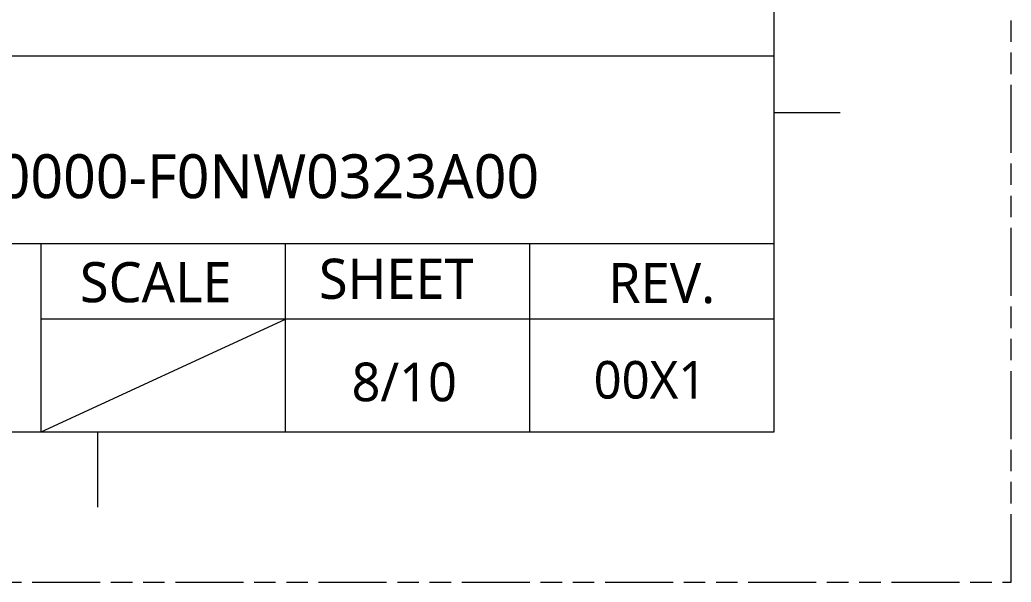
# Model space of a CAD drawing. Extents: x 2864 to 3941, y 2420 to 3182.
# Drawn here: x 3802.7 to 3941.2, y 2420.4 to 2499 of the extents above; entities that cross this region are included whole.
import ezdxf

# ---------------------------------------------------------------- set-up
doc = ezdxf.new("R2010")
doc.units = 0
doc.linetypes.add('PHANTOM', pattern=[29.5, 9.5, -1.5, 3, -1.5, 3, -1.5, 9.5])
doc.layers.get('0').update_dxf_attribs({"lineweight": 0})
doc.layers.add('0PAPERF', color=2, linetype='PHANTOM', lineweight=0, plot=False)
doc.layers.add('OUTLINE', color=1, linetype='Continuous')
doc.layers.add('備註', color=1, linetype='Continuous', lineweight=0)
doc.styles.get("Standard").update_dxf_attribs({"font": 'simplex.shx', "height": 2.7})

msp = doc.modelspace()

# ---------------------------------------------------------------- linework, layer by layer
at = {"lineweight": 0}
for p, q in [((3908.06702, 2441.38617), (3908.06702, 3142.38933)), ((3908.06702, 2486.01933), (3917.2562, 2486.01933)), ((3908.06702, 2467.64097), (3742.66178, 2467.64097)), ((3805.6733, 2441.38617), (3805.6733, 2467.64097)), ((3839.80454, 2441.38617), (3839.80454, 2467.64097)), ((3873.93578, 2441.38617), (3873.93578, 2467.64097)), ((3908.06702, 2457.13905), (3805.6733, 2457.13905)), ((3805.6733, 2441.38617), (3839.80454, 2457.13905)), ((2894.63174, 2441.38617), (3908.06702, 2441.38617)), ((3813.54974, 2441.38617), (3813.54974, 2430.88425))]:
    msp.add_line(p, q, dxfattribs=at)
at = {"color": 0, "lineweight": 0}
msp.add_line((3908.06702, 2493.89577), (3614.01326, 2493.89577), dxfattribs=at)
at = {"layer": '0PAPERF'}
for p, q in [((3908.06702, 2441.38617), (3908.06702, 3124.92558)), ((2941.45782, 2441.38617), (3908.06702, 2441.38617))]:
    msp.add_line(p, q, dxfattribs=at)
at = {"layer": '備註', "color": 2, "linetype": 'PHANTOM', "lineweight": 0}
for p, q in [((3941.15578, 2420.38233), (3941.15578, 3181.78733)), ((2864.43501, 2420.38233), (3941.15578, 2420.38233))]:
    msp.add_line(p, q, dxfattribs=at)

# ---------------------------------------------------------------- texts
at = {"color": 0}
for s, insert, char_height, width, attachment_point in [('{\\fMicrosoft JhengHei|b0|i0|c136|p18;\\C256;A12-0000-F0NW0323A00}', (3829.01534, 2477.05772), 6.1364691, 103.6298742, 5), ('{\\fMicrosoft JhengHei|b0|i0|c136|p0;SHEET}', (3844.48435, 2465.58277), 5.6087044, 28.5596404, 1), ('{\\fMicrosoft JhengHei|b0|i0|c136|p0;\\H1.244111x;SCALE} ', (3811.10236, 2465.10471), 4.5082031, 26.0756827, 1), ('{\\fMicrosoft JhengHei|b0|i0|c136|p0;REV.}', (3884.87337, 2464.99573), 5.6087044, 28.5596404, 1), ('{\\fMicrosoft JhengHei|b0|i0|c136|p0;8/10}', (3849.04372, 2451.06719), 5.4098437, 28.5596404, 1)]:
    msp.add_mtext(s, dxfattribs=dict(at, insert=insert, char_height=char_height, width=width, attachment_point=attachment_point))
at = {"layer": 'OUTLINE', "linetype": 'Continuous', "lineweight": 0, "insert": (3882.8461, 2451.28488), "char_height": 5.25, "width": 12.7254831, "attachment_point": 1}
msp.add_mtext('{\\fMicrosoft JhengHei|b0|i0|c136|p0;\\C0;00X1}', dxfattribs=at)

doc.saveas('drawing.dxf')
